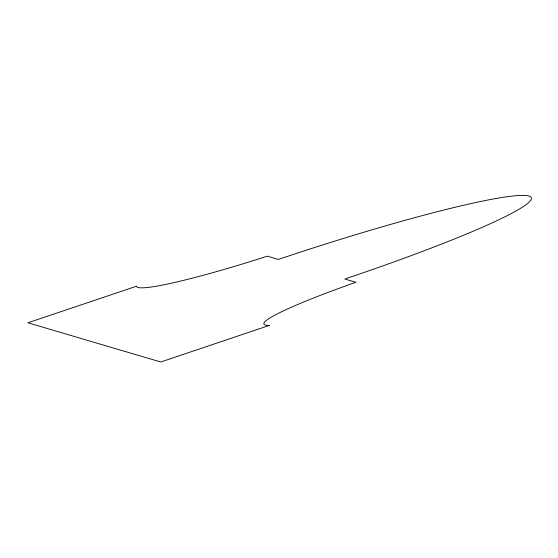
<?xml version="1.0" encoding="UTF-8"?>
<svg xmlns="http://www.w3.org/2000/svg" width="558" height="558" viewBox="0 0 558 558"><rect width="100%" height="100%" fill="white"/><g stroke="black" fill="none" stroke-linecap="round" stroke-linejoin="round"><path stroke-width="0.84" d="M136.55 286.205L27.9 322.789L160.746 361.989L269.388 325.405A136.145 11.627 -18 0 1 355.899 282.285L344.823 279.021A231.04 19.732 -18 0 0 528.907 196.053A231.04 19.732 -18 0 0 278.407 259.421L267.331 256.157A136.145 11.627 -18 0 1 136.55 286.205"/></g></svg>
